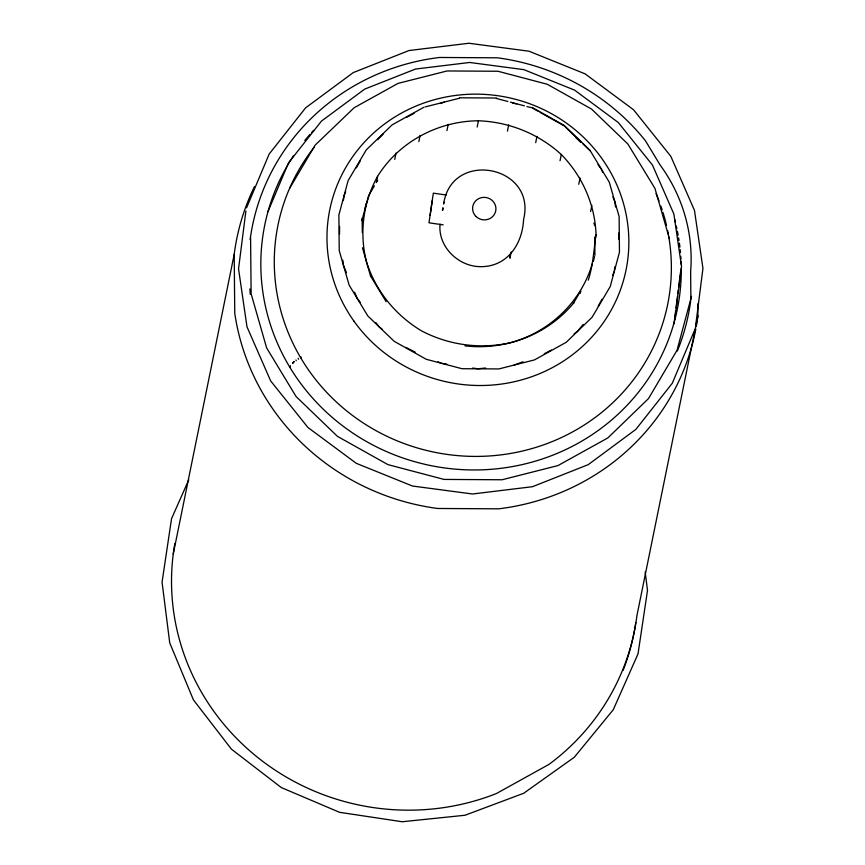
<?xml version="1.0" encoding="UTF-8"?>
<svg xmlns="http://www.w3.org/2000/svg" width="865" height="865" viewBox="0 0 865 865"><rect width="100%" height="100%" fill="white"/><g stroke="black" fill="none" stroke-linecap="round" stroke-linejoin="round"><path stroke-width="1.3" d="M432.251 200.572L430.11 215.407M443.832 202.237L443.713 203.48M245.898 210.974L238.545 268.853L246.99 326.829L270.669 380.935L307.962 427.505L356.315 463.337L412.454 486.022L472.539 493.991L532.483 486.703L588.2 464.667L635.883 429.375L672.3 383.227L694.952 329.381M673.976 323.856L675.641 310.73M675.976 308.113L677.468 296.306M677.803 293.678L678.301 289.743M678.636 287.126L680.636 271.383M674.873 319.012L681.534 266.561L673.878 214.023L652.426 164.988L618.259 122.495L574.598 90.133L523.909 69.654L469.663 62.464L415.535 69.038L364.673 89.117L321.456 121.1L288.467 162.912L267.934 211.709M695.59 326.267L702.942 268.377L694.487 210.411L670.808 156.305L633.526 109.736L585.162 73.893L529.023 51.219L468.938 43.25L408.994 50.538L353.288 72.574L305.594 107.866L269.188 154.013L246.536 207.86M592.265 263.728C581.01 302.447 548.886 332.463 510.134 342.8C480.043 349.417 448.632 345.135 421.374 330.776C395.37 315.141 375.637 290.824 366.468 261.825C359.17 232.923 363.105 202.388 377.594 176.33C399.003 141.795 438.036 121.078 478.442 120.776C509.182 121.911 538.56 133.761 561.298 154.511C582.329 176.038 594.958 204.432 596.05 234.566C593.823 249.823 593.087 265.414 588.254 280.163M510.393 254.472L509.907 258.224L511.172 251.985M440.058 224.121C437.787 246.601 458.299 266.55 480.356 266.658C507.128 267.015 522.438 244.287 523.585 219.451C536.927 165.475 451.368 149.018 443.659 204.032M442.804 210.152L443.085 208.216M339.599 226.381L339.523 234.156M343.394 200.539L344.151 195.371L345.751 191.781M614.95 266.625L614.193 271.794L612.604 275.384M618.94 239.497L618.821 233.009M173.249 553.978L234.199 254.386A233.928 225.084 11.5 0 1 254.407 186.699M364.825 209.676L366.09 203.437M377.594 176.33L376.318 182.569L377.67 180.288M394.743 159.365L396.008 153.116M418.833 141.644L420.098 135.394M446.946 130.604L448.211 124.365M442.383 210.271L442.891 207.773M477.166 127.014L478.442 120.776M507.441 131.123L508.717 124.874M535.705 142.628L536.981 136.389M560.033 160.76L561.298 154.511M578.761 184.277L580.026 178.039M590.611 211.579L591.876 205.34M580.253 293.332L580.761 290.835L573.354 303.377L573.841 302.804C547.675 334.712 505.755 350.595 464.97 345.87M594.785 240.805L596.05 234.566M697.796 303.853L697.904 315.887L636.954 615.48A233.928 225.084 11.5 0 1 548.983 764.39L496.456 793.519A233.928 225.084 11.5 0 1 260.235 759.448A233.928 225.084 11.5 0 1 174.849 543.447M361.873 220.651L365.852 205.848M366.533 203.307L368.587 195.663L374.383 185.845M593.282 261.435L594.59 256.559M691.524 296.295L677.025 350.271L648.501 398.57L607.879 437.906L557.925 465.597L502.057 479.761L444.08 479.426L387.942 464.624L337.458 436.36L296.089 396.548L266.636 347.925L251.12 293.786L250.59 237.821M290.381 365.733L289.97 367.463M188.765 479.837L171.54 518.686L162.058 582.156L169.735 642.879L193.414 699.861L231.463 749.209L281.309 787.561L339.545 812.311L402.214 821.75L465.024 815.252L523.714 793.259L574.274 757.275L613.263 709.732L638.024 653.886L647.507 590.427L645.171 571.938M356.358 167.875L360.154 161.052M601.997 299.29L598.202 306.113M289.699 188.213L315.13 145.158L354.185 107.703L398.03 83.397L447.064 70.962L497.959 71.254L547.231 84.251L591.541 109.055L627.86 144.001L654.924 188.365L669.38 238.567M377.691 139.676L383.195 134.064M583.172 324.429L577.323 331.555L574.079 333.868M407.015 117.121L414.032 113.401M551.34 350.044L544.323 353.763M423.904 107.249L392.115 124.874L366.263 149.904L348.108 180.634L338.885 214.974L339.231 250.59L349.103 285.039L367.841 315.985L394.17 341.307L426.283 359.299L462.007 368.717L498.9 368.933L534.451 359.916L566.24 342.291L592.082 317.26L610.236 286.531L619.459 252.191L619.124 216.574L609.252 182.126L590.514 151.18L582.978 143.936M440.426 103.519L444.199 102.102M514.156 365.062L522.957 361.765M425.169 106.925L459.445 98.232M485.622 368.003L477.837 368.804L472.658 368.025M459.672 97.81L496.456 98.015M446.189 195.003L433.333 193.154L429.083 222.056L429.029 222.824L443.183 224.857M512.859 103.238L516.74 103.822M446.783 364.122L441.615 363.343L438.004 361.808M496.348 98.448L507.82 101.475M510.361 102.146L524.406 105.844M526.958 106.514L530.786 107.53M415.157 352.098L405.815 347.384M532.083 107.411L564.11 125.349L590.363 150.607M532.062 107.866L537.803 111.077M540.095 112.364L564.185 125.858L581.096 142.13M576.014 137.849L580.848 142.433M382.341 329.316L379.13 326.851L375.875 322.623M597.953 164.62L601.207 168.848L602.732 172.513M360.402 302.545L357.137 298.317L354.607 292.208M386.158 301.734L370.479 275.838L370.685 276.497L362.446 247.768M300.577 356.542L301.139 357.829M298.144 358.283L298.566 359.256M295.949 360.002L296.252 360.683M612.863 196.917L614.885 201.794L615.545 206.995M346.497 272.691L343.459 265.371L342.81 260.17M593.909 223.084L594.644 225.635M690.886 299.42L690.627 271.437A166.988 160.685 11.5 0 0 660.114 164.999L645.387 140.681A222.435 214.033 11.5 0 0 497.397 57.804L439.42 57.479A222.435 214.033 11.5 0 0 250.126 239.637M594.742 237.021L594.925 255.337M362.165 218.067L362.305 232.599M234.199 254.386L234.761 313.238A233.928 225.084 11.5 0 0 437.679 508.479L498.662 508.825A233.928 225.084 11.5 0 0 695.817 329.046M697.904 315.887A233.928 225.084 11.5 0 1 696.303 326.419M690.713 300.728A222.435 214.033 11.5 0 1 677.403 350.941M250.245 294.251A166.988 160.685 11.5 0 1 249.899 288.921M681.274 268.258A210.53 202.583 11.5 0 1 413.221 461.272A210.53 202.583 11.5 0 1 293.678 155.592M304.794 140.487A210.53 202.583 11.5 0 1 309.994 134.334M311.778 132.334A210.53 202.583 11.5 0 1 313.595 130.356M674.668 219.537A210.53 202.583 11.5 0 1 675.327 222.11M676.268 225.992A210.53 202.583 11.5 0 1 676.841 228.598M677.392 231.215A210.53 202.583 11.5 0 1 678.149 235.161M678.603 237.799A210.53 202.583 11.5 0 1 679.025 240.438M679.414 243.087A210.53 202.583 11.5 0 1 679.922 247.076M680.214 249.726A210.53 202.583 11.5 0 1 680.474 252.385M680.798 256.375A210.53 202.583 11.5 0 1 680.971 259.024M681.101 261.673A210.53 202.583 11.5 0 1 681.198 264.312M635.775 622.541A233.928 225.084 11.5 0 1 623.081 670.429M668.818 237.01A198.842 191.327 11.5 0 1 425.169 450.103A198.842 191.327 11.5 0 1 314.211 147.234M656.081 193.717A198.842 191.327 11.5 0 1 659.065 201.091M660.892 206.097A198.842 191.327 11.5 0 1 662.168 209.903M662.979 212.444A198.842 191.327 11.5 0 1 666.482 225.322M667.618 230.523A198.842 191.327 11.5 0 1 668.364 234.415M294.035 361.635L292.554 363.408L294.035 361.635M353.936 321.131A151.17 145.461 11.5 0 0 614.474 303.864A151.17 145.461 11.5 0 0 465.316 94.48A151.17 145.461 11.5 0 0 353.936 321.131M476.053 216.52A11.699 11.256 11.5 0 0 495.559 211.633A11.699 11.256 11.5 0 0 481.167 197.707A11.699 11.256 11.5 0 0 476.053 216.52"/></g></svg>
